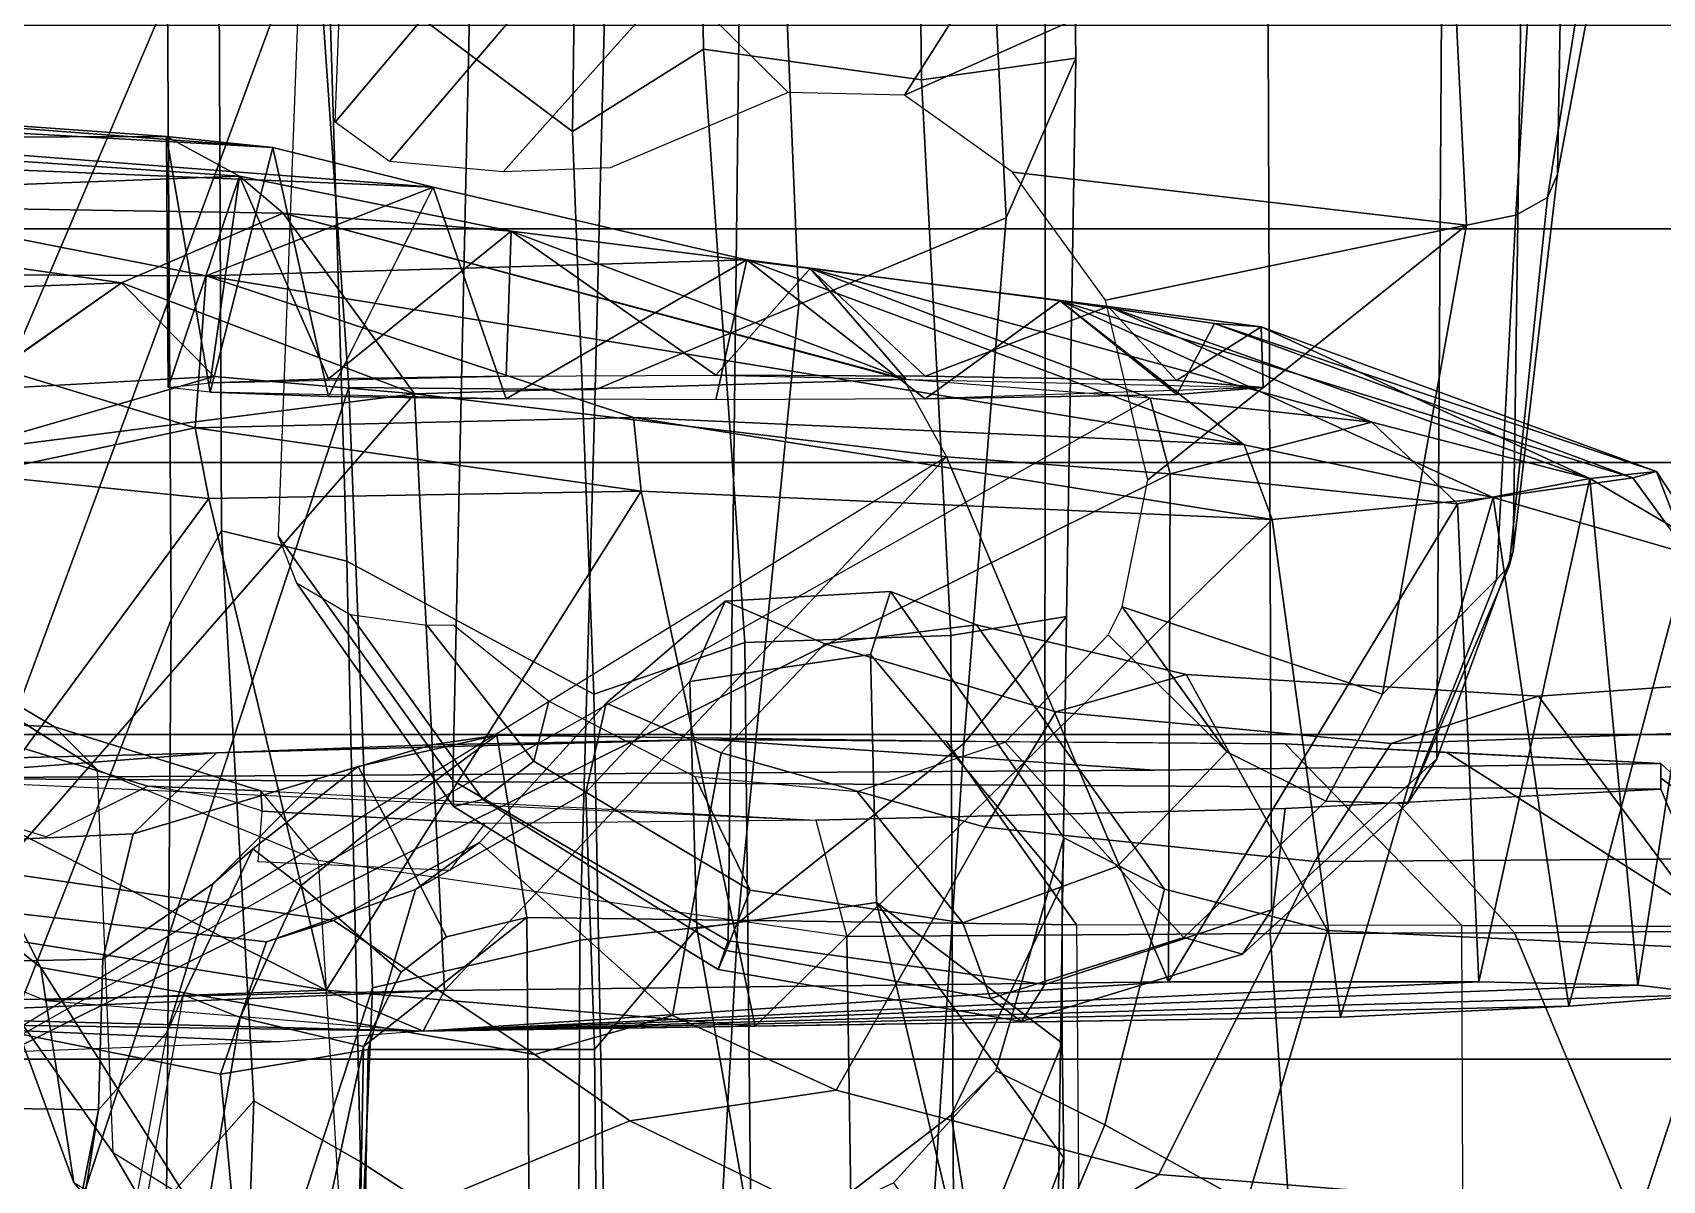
# Model space of a CAD drawing. Extents: x -14.5 to 14.5, y -12.2 to 16.5.
# Drawn here: x -6.568 to -5.482, y 8.688 to 9.453 of the extents above; entities that cross this region are included whole.
import ezdxf

# ---------------------------------------------------------------- set-up
doc = ezdxf.new("R2010")
doc.units = 0
doc.header["$MEASUREMENT"] = 0
for name, color, linetype in [('FABRICBACK', 82, 'Continuous'), ('SEAT-CHASSIS', 253, 'Continuous'), ('SEAT-FRAME', 253, 'Continuous')]:
    doc.layers.add(name, color=color, linetype=linetype)

msp = doc.modelspace()

# ---------------------------------------------------------------- linework, layer by layer
at = {"layer": 'FABRICBACK'}
for points in [[(-10.0969, 9.4573, 34.7136), (-9.9028, 9.322, 34.055), (9.9028, 9.322, 34.055), (10.0969, 9.4573, 34.7136)], [(-9.6908, 9.1664, 33.4116), (9.6908, 9.1664, 33.4116), (9.9028, 9.322, 34.055), (-9.9028, 9.322, 34.055)], [(-9.6908, 9.1664, 33.4116), (-9.4718, 8.9853, 32.7918), (9.4718, 8.9853, 32.7918), (9.6908, 9.1664, 33.4116)], [(-9.2434, 8.7689, 32.1697), (9.2434, 8.7689, 32.1697), (9.4718, 8.9853, 32.7918), (-9.4718, 8.9853, 32.7918)], [(-9.2434, 8.7689, 32.1697), (-8.7726, 8.2879, 30.9385), (8.7726, 8.2879, 30.9385), (9.2434, 8.7689, 32.1697)]]:
    msp.add_3dface(points, dxfattribs=at)
at = {"layer": 'SEAT-CHASSIS'}
for points in [[(-6.952, 9.4174, 16.0838), (-7.2697, 9.4247, 16.852), (-6.4075, 9.3762, 16.0272)], [(-6.8717, 9.3733, 16.7097), (-6.3008, 9.3496, 16.121), (-7.2697, 9.4247, 16.852)], [(-6.4075, 9.3762, 16.0272), (-7.2697, 9.4247, 16.852), (-6.3008, 9.3496, 16.121)], [(-6.952, 9.4174, 16.0838), (-6.4075, 9.3762, 16.0272), (-6.4783, 9.3834, 15.8485)], [(-6.952, 9.4174, 16.0838), (-6.4783, 9.3834, 15.8485), (-6.8033, 9.3823, 15.7494)], [(-6.8033, 9.3823, 15.7494), (-6.4298, 9.3571, 15.6187), (-6.8829, 9.34, 15.575)], [(-6.4298, 9.3571, 15.6187), (-6.8033, 9.3823, 15.7494), (-6.4783, 9.3834, 15.8485)], [(-6.4783, 9.3834, 15.8485), (-6.4494, 9.2131, 15.945), (-6.4772, 9.2163, 15.8055)], [(-6.4494, 9.2131, 15.945), (-6.4783, 9.3834, 15.8485), (-6.4075, 9.3762, 16.0272)], [(-6.4783, 9.3834, 15.8485), (-6.4772, 9.2163, 15.8055), (-6.4298, 9.3571, 15.6187)], [(-6.452, 9.2906, 16.5426), (-6.3008, 9.3496, 16.121), (-6.8717, 9.3733, 16.7097)], [(-6.8717, 9.3733, 16.7097), (-6.7994, 9.2923, 17.0522), (-6.452, 9.2906, 16.5426)], [(-6.4075, 9.3762, 16.0272), (-6.3704, 9.2104, 16.0632), (-6.4494, 9.2131, 15.945)], [(-6.3008, 9.3496, 16.121), (-6.3704, 9.2104, 16.0632), (-6.4075, 9.3762, 16.0272)], [(-6.4006, 9.3324, 15.4868), (-6.8829, 9.34, 15.575), (-6.4298, 9.3571, 15.6187)], [(-6.4772, 9.2163, 15.8055), (-6.4494, 9.2195, 15.666), (-6.4298, 9.3571, 15.6187)], [(-6.4298, 9.3571, 15.6187), (-6.4494, 9.2195, 15.666), (-6.3704, 9.2221, 15.5477)], [(-6.3704, 9.2221, 15.5477), (-6.2489, 9.3203, 15.4651), (-6.4298, 9.3571, 15.6187)], [(-6.2489, 9.3203, 15.4651), (-6.4006, 9.3324, 15.4868), (-6.4298, 9.3571, 15.6187)], [(-6.0919, 9.3013, 16.1781), (-6.3008, 9.3496, 16.121), (-6.452, 9.2906, 16.5426)], [(-6.2521, 9.2087, 16.1422), (-6.3704, 9.2104, 16.0632), (-6.3008, 9.3496, 16.121)], [(-6.3008, 9.3496, 16.121), (-6.0919, 9.3013, 16.1781), (-6.2521, 9.2087, 16.1422)], [(-6.5083, 9.286, 15.3088), (-7.0527, 9.2654, 15.4122), (-6.8829, 9.34, 15.575)], [(-6.8829, 9.34, 15.575), (-6.4006, 9.3324, 15.4868), (-6.5083, 9.286, 15.3088)], [(-6.4006, 9.3324, 15.4868), (-6.3132, 9.212, 15.1094), (-6.5083, 9.286, 15.3088)], [(-6.3132, 9.212, 15.1094), (-6.4006, 9.3324, 15.4868), (-5.9873, 9.2216, 15.1894)], [(-6.4006, 9.3324, 15.4868), (-6.2489, 9.3203, 15.4651), (-5.9858, 9.2216, 15.1897)], [(-6.2489, 9.3203, 15.4651), (-6.3704, 9.2221, 15.5477), (-6.2521, 9.2239, 15.4687)], [(-6.1126, 9.2246, 15.4409), (-6.2489, 9.3203, 15.4651), (-6.2521, 9.2239, 15.4687)], [(-6.0496, 9.2955, 15.4455), (-6.2489, 9.3203, 15.4651), (-6.1126, 9.2246, 15.4409)], [(-6.2489, 9.3203, 15.4651), (-6.0496, 9.2955, 15.4455), (-5.9858, 9.2216, 15.1897)], [(-6.7994, 9.2923, 17.0522), (-6.6062, 9.1584, 17.1907), (-6.4593, 9.1894, 16.8687)], [(-6.452, 9.2906, 16.5426), (-6.7994, 9.2923, 17.0522), (-6.4593, 9.1894, 16.8687)], [(-5.7606, 9.1781, 16.3285), (-6.0919, 9.3013, 16.1781), (-6.452, 9.2906, 16.5426)], [(-6.2521, 9.2087, 16.1422), (-6.0919, 9.3013, 16.1781), (-6.1126, 9.208, 16.17)], [(-6.1126, 9.208, 16.17), (-6.0919, 9.3013, 16.1781), (-5.973, 9.2087, 16.1422)], [(-6.0496, 9.2955, 15.4455), (-6.1126, 9.2246, 15.4409), (-5.973, 9.2239, 15.4687)], [(-5.8833, 9.2741, 16.0916), (-6.0919, 9.3013, 16.1781), (-5.7606, 9.1781, 16.3285)], [(-6.0919, 9.3013, 16.1781), (-5.8833, 9.2741, 16.0916), (-5.973, 9.2087, 16.1422)], [(-6.0496, 9.2955, 15.4455), (-5.8513, 9.2703, 15.5447), (-5.6757, 9.1931, 15.3545)], [(-5.8233, 9.2093, 15.2491), (-6.0496, 9.2955, 15.4455), (-5.6757, 9.1931, 15.3545)], [(-5.8513, 9.2703, 15.5447), (-6.0496, 9.2955, 15.4455), (-5.973, 9.2239, 15.4687)], [(-5.8233, 9.2093, 15.2491), (-5.9858, 9.2216, 15.1897), (-6.0496, 9.2955, 15.4455)], [(-7.0527, 9.2654, 15.4122), (-6.5083, 9.286, 15.3088), (-6.6104, 9.2146, 15.1354)], [(-6.5083, 9.286, 15.3088), (-6.4467, 9.2237, 15.1301), (-6.6099, 9.2146, 15.1354)], [(-6.5083, 9.286, 15.3088), (-6.3132, 9.212, 15.1094), (-6.4467, 9.2237, 15.1301)], [(-6.452, 9.2906, 16.5426), (-6.4593, 9.1894, 16.8687), (-6.1674, 9.1963, 16.5636)], [(-5.7606, 9.1781, 16.3285), (-6.452, 9.2906, 16.5426), (-6.1674, 9.1963, 16.5636)], [(-5.8833, 9.2741, 16.0916), (-5.8056, 9.2116, 16.0127), (-5.973, 9.2087, 16.1422)], [(-5.973, 9.2239, 15.4687), (-5.8058, 9.221, 15.598), (-5.8513, 9.2703, 15.5447)], [(-5.5017, 9.1561, 15.9785), (-5.8833, 9.2741, 16.0916), (-5.5948, 9.143, 16.2036)], [(-5.5948, 9.143, 16.2036), (-5.8833, 9.2741, 16.0916), (-5.7606, 9.1781, 16.3285)], [(-5.8833, 9.2741, 16.0916), (-5.7804, 9.2589, 15.9685), (-5.8056, 9.2116, 16.0127)], [(-5.8833, 9.2741, 16.0916), (-5.5017, 9.1561, 15.9785), (-5.7804, 9.2589, 15.9685)], [(-5.5304, 9.1556, 15.5072), (-5.8513, 9.2703, 15.5447), (-5.7493, 9.2567, 15.7506)], [(-5.8513, 9.2703, 15.5447), (-5.5304, 9.1556, 15.5072), (-5.6757, 9.1931, 15.3545)], [(-5.8058, 9.221, 15.598), (-5.7493, 9.2567, 15.7506), (-5.8513, 9.2703, 15.5447)], [(-5.7493, 9.2567, 15.7506), (-5.8058, 9.221, 15.598), (-5.7479, 9.2163, 15.8055)], [(-5.7804, 9.2589, 15.9685), (-5.5017, 9.1561, 15.9785), (-5.4861, 9.1603, 15.7348)], [(-5.7493, 9.2567, 15.7506), (-5.7804, 9.2589, 15.9685), (-5.4861, 9.1603, 15.7348)], [(-5.5304, 9.1556, 15.5072), (-5.7493, 9.2567, 15.7506), (-5.4861, 9.1603, 15.7348)], [(-6.3132, 9.212, 15.1094), (-6.6229, 9.1725, 15.1041), (-6.4467, 9.2237, 15.1301)], [(-6.6229, 9.1725, 15.1041), (-6.6104, 9.2146, 15.1354), (-6.4467, 9.2237, 15.1301)], [(-6.2521, 9.2239, 15.4687), (-6.3704, 9.2221, 15.5477), (-6.4494, 9.2195, 15.666)], [(-5.9589, 9.1702, 15.1581), (-6.3132, 9.212, 15.1094), (-5.9873, 9.2216, 15.1894)], [(-5.7479, 9.2163, 15.8055), (-5.973, 9.2087, 16.1422), (-5.8056, 9.2116, 16.0127)], [(-5.8233, 9.2093, 15.2491), (-5.81, 9.1589, 15.2136), (-6.68, 8.7262, 15.4341)], [(-6.6672, 8.8068, 15.0481), (-6.3132, 9.212, 15.1094), (-6.2932, 8.8148, 15.0784)], [(-6.3132, 9.212, 15.1094), (-6.6672, 8.8068, 15.0481), (-6.6229, 9.1725, 15.1041)], [(-6.4494, 9.2131, 15.945), (-6.3704, 9.2104, 16.0632), (-6.2521, 9.2087, 16.1422)], [(-5.9589, 9.1702, 15.1581), (-6.2932, 8.8148, 15.0784), (-6.3132, 9.212, 15.1094)], [(-5.81, 9.1589, 15.2136), (-5.8233, 9.2093, 15.2491), (-5.6757, 9.1931, 15.3545)], [(-6.1623, 9.1472, 16.5962), (-6.1674, 9.1963, 16.5636), (-6.4593, 9.1894, 16.8687)], [(-5.742, 9.1283, 16.3533), (-5.7606, 9.1781, 16.3285), (-6.1674, 9.1963, 16.5636)], [(-6.1623, 9.1472, 16.5962), (-5.742, 9.1283, 16.3533), (-6.1674, 9.1963, 16.5636)], [(-6.4501, 9.1423, 16.9008), (-6.4593, 9.1894, 16.8687), (-6.6062, 9.1584, 17.1907)], [(-6.4501, 9.1423, 16.9008), (-6.1623, 9.1472, 16.5962), (-6.4593, 9.1894, 16.8687)], [(-5.6185, 9.1388, 15.3557), (-5.81, 9.1589, 15.2136), (-5.6757, 9.1931, 15.3545)], [(-5.5304, 9.1556, 15.5072), (-5.6185, 9.1388, 15.3557), (-5.6757, 9.1931, 15.3545)], [(-5.742, 9.1283, 16.3533), (-5.5948, 9.143, 16.2036), (-5.7606, 9.1781, 16.3285)], [(-5.81, 9.1589, 15.2136), (-5.9589, 9.1702, 15.1581), (-6.68, 8.7262, 15.4341)], [(-5.8111, 8.8206, 15.2004), (-6.2932, 8.8148, 15.0784), (-5.9589, 9.1702, 15.1581)], [(-5.9589, 9.1702, 15.1581), (-5.81, 9.1589, 15.2136), (-5.8111, 8.8206, 15.2004)], [(-6.604, 8.9334, 17.1917), (-6.4501, 9.1423, 16.9008), (-6.6062, 9.1584, 17.1907)], [(-5.81, 9.1589, 15.2136), (-5.6185, 9.1388, 15.3557), (-5.8111, 8.8206, 15.2004)], [(-5.6043, 8.8204, 15.3699), (-5.6185, 9.1388, 15.3557), (-5.5304, 9.1556, 15.5072)], [(-5.5304, 9.1556, 15.5072), (-5.4984, 8.8183, 15.5455), (-5.6043, 8.8204, 15.3699)], [(-5.5948, 9.143, 16.2036), (-5.465, 9.1055, 15.9696), (-5.5017, 9.1561, 15.9785)], [(-5.4532, 9.1105, 15.7292), (-5.5304, 9.1556, 15.5072), (-5.4861, 9.1603, 15.7348)], [(-5.4984, 8.8183, 15.5455), (-5.5304, 9.1556, 15.5072), (-5.4532, 9.1105, 15.7292)], [(-5.5017, 9.1561, 15.9785), (-5.465, 9.1055, 15.9696), (-5.4861, 9.1603, 15.7348)], [(-5.465, 9.1055, 15.9696), (-5.4532, 9.1105, 15.7292), (-5.4861, 9.1603, 15.7348)], [(-6.372, 8.8149, 16.7898), (-6.4501, 9.1423, 16.9008), (-6.604, 8.9334, 17.1917)], [(-6.1623, 9.1472, 16.5962), (-6.4501, 9.1423, 16.9008), (-6.372, 8.8149, 16.7898)], [(-6.372, 8.8149, 16.7898), (-6.0864, 8.791, 16.5358), (-6.1623, 9.1472, 16.5962)], [(-6.1623, 9.1472, 16.5962), (-6.0864, 8.791, 16.5358), (-5.742, 9.1283, 16.3533)], [(-5.6964, 8.7969, 16.3157), (-5.5948, 9.143, 16.2036), (-5.742, 9.1283, 16.3533)], [(-5.5948, 9.143, 16.2036), (-5.6964, 8.7969, 16.3157), (-5.5445, 8.8043, 16.139)], [(-5.5948, 9.143, 16.2036), (-5.5445, 8.8043, 16.139), (-5.465, 9.1055, 15.9696)], [(-5.6185, 9.1388, 15.3557), (-5.6043, 8.8204, 15.3699), (-5.8111, 8.8206, 15.2004)], [(-5.742, 9.1283, 16.3533), (-6.0864, 8.791, 16.5358), (-5.6964, 8.7969, 16.3157)], [(-5.4532, 9.1105, 15.7292), (-5.4463, 8.8121, 15.8615), (-5.4984, 8.8183, 15.5455)], [(-5.465, 9.1055, 15.9696), (-5.5445, 8.8043, 16.139), (-5.4463, 8.8121, 15.8615)], [(-6.7036, 8.8678, 16.9958), (-6.372, 8.8149, 16.7898), (-6.604, 8.9334, 17.1917)], [(-6.5589, 8.8081, 16.7507), (-6.372, 8.8149, 16.7898), (-6.7036, 8.8678, 16.9958)], [(-6.6672, 8.8068, 15.0481), (-6.2932, 8.8148, 15.0784), (-6.5825, 8.8028, 15.1947)], [(-6.5589, 8.8081, 16.7507), (-6.3074, 8.7876, 16.493), (-6.372, 8.8149, 16.7898)], [(-6.372, 8.8149, 16.7898), (-6.3074, 8.7876, 16.493), (-6.0864, 8.791, 16.5358)], [(-5.8111, 8.8206, 15.2004), (-5.6043, 8.8204, 15.3699), (-6.3074, 8.7876, 16.493)], [(-6.2932, 8.8148, 15.0784), (-5.8111, 8.8206, 15.2004), (-6.3074, 8.7876, 16.493)], [(-5.6043, 8.8204, 15.3699), (-5.4984, 8.8183, 15.5455), (-6.3074, 8.7876, 16.493)], [(-5.4984, 8.8183, 15.5455), (-5.4463, 8.8121, 15.8615), (-6.3074, 8.7876, 16.493)], [(-5.4463, 8.8121, 15.8615), (-5.5445, 8.8043, 16.139), (-6.3074, 8.7876, 16.493)], [(-5.5445, 8.8043, 16.139), (-5.6964, 8.7969, 16.3157), (-6.3074, 8.7876, 16.493)], [(-6.5843, 8.7947, 15.3598), (-6.3074, 8.7876, 16.493), (-6.6966, 8.7932, 15.5942)], [(-6.6434, 8.7715, 16.7533), (-6.6966, 8.7932, 15.5942), (-6.4033, 8.7806, 16.5295)], [(-6.3074, 8.7876, 16.493), (-6.4033, 8.7806, 16.5295), (-6.6966, 8.7932, 15.5942)], [(-6.3074, 8.7876, 16.493), (-5.6964, 8.7969, 16.3157), (-6.0864, 8.791, 16.5358)]]:
    msp.add_3dface(points, dxfattribs=at)
for points, invisible_edges in [([(-5.7804, 9.2589, 15.9685), (-5.7479, 9.2163, 15.8055), (-5.8056, 9.2116, 16.0127)], 1), ([(-5.7804, 9.2589, 15.9685), (-5.7493, 9.2567, 15.7506), (-5.7479, 9.2163, 15.8055)], 12), ([(-6.1126, 9.2246, 15.4409), (-5.7479, 9.2163, 15.8055), (-5.973, 9.2239, 15.4687)], 2), ([(-5.973, 9.2239, 15.4687), (-5.7479, 9.2163, 15.8055), (-5.8058, 9.221, 15.598)], 1), ([(-6.5843, 8.7947, 15.3598), (-6.2932, 8.8148, 15.0784), (-6.3074, 8.7876, 16.493)], 1), ([(-6.5825, 8.8028, 15.1947), (-6.2932, 8.8148, 15.0784), (-6.5843, 8.7947, 15.3598)], 2)]:
    msp.add_3dface(points, dxfattribs=dict(at, invisible_edges=invisible_edges))
at = {"layer": 'SEAT-FRAME'}
for points in [[(-6.3214, 10.5675, 29.983), (-6.1747, 10.7073, 29.8185), (-6.192, 9.5994, 28.2573), (-6.366, 9.393, 28.3418)], [(-5.5352, 10.3149, 29.5117), (-5.5519, 9.3583, 28.2412), (-5.5063, 9.6015, 28.1265), (-5.4761, 10.5491, 29.3722)], [(-6.3583, 10.3372, 30.105), (-6.4041, 9.1172, 28.4702), (-6.2877, 8.9546, 28.5452), (-6.2623, 10.1208, 30.1346)], [(-5.5679, 10.0654, 29.6343), (-5.5815, 9.1073, 28.3449), (-5.5519, 9.3583, 28.2412), (-5.5352, 10.3149, 29.5117)], [(-6.2623, 10.1208, 30.1346), (-6.2877, 8.9546, 28.5452), (-6.1042, 8.8477, 28.5785), (-6.0913, 9.9558, 30.074)], [(-6.6211, 10.1066, 29.7336), (-6.495, 10.0397, 29.3639), (-6.889, 9.2665, 29.5272), (-7.0375, 9.3309, 29.8971)], [(-5.6264, 9.9271, 29.7374), (-5.6323, 8.9689, 28.4263), (-5.5815, 9.1073, 28.3449), (-5.5679, 10.0654, 29.6343)], [(-6.6563, 10.042, 30.1562), (-7.1358, 9.0707, 30.3668), (-6.8935, 9.0055, 30.024), (-6.4501, 10.0417, 29.8626)], [(-6.8095, 8.9464, 29.8497), (-6.3764, 9.918, 29.647), (-6.4501, 10.0417, 29.8626), (-6.8935, 9.0055, 30.024)], [(-6.889, 9.2665, 29.5272), (-6.495, 10.0397, 29.3639), (-6.4771, 9.8368, 29.0373), (-6.8271, 9.0978, 29.1934)], [(-6.0913, 9.9558, 30.074), (-6.1042, 8.8477, 28.5785), (-5.8933, 8.8188, 28.5614), (-5.893, 9.8608, 29.9668)], [(-5.7462, 9.8585, 29.857), (-5.7425, 8.8684, 28.5046), (-5.6323, 8.9689, 28.4263), (-5.6264, 9.9271, 29.7374)], [(-6.8095, 8.9464, 29.8497), (-6.693, 8.6899, 29.3159), (-6.3794, 9.5391, 29.1126), (-6.3764, 9.918, 29.647)], [(-5.893, 9.8608, 29.9668), (-5.8933, 8.8188, 28.5614), (-5.7425, 8.8684, 28.5046), (-5.7462, 9.8585, 29.857)], [(-6.3631, 9.8471, 29.0351), (-6.2036, 9.7161, 29.0286), (-6.2079, 9.3867, 28.5183), (-6.3708, 9.509, 28.5509)], [(-6.8271, 9.0978, 29.1934), (-6.4771, 9.8368, 29.0373), (-6.4778, 9.4767, 28.5577), (-6.7604, 8.8139, 28.6975)], [(-5.9755, 9.4211, 28.4268), (-6.1207, 9.4417, 28.4588), (-6.1253, 9.7447, 28.9361), (-5.9798, 9.7868, 28.9939)], [(-5.9755, 9.4211, 28.4268), (-5.9798, 9.7868, 28.9939), (-5.8758, 9.67, 29.1198), (-5.8727, 9.4356, 28.7444)], [(-6.1207, 9.4417, 28.4588), (-6.2079, 9.3867, 28.5183), (-6.2036, 9.7161, 29.0286), (-6.1253, 9.7447, 28.9361)], [(-5.8727, 9.4356, 28.7444), (-5.8758, 9.67, 29.1198), (-5.9315, 9.5828, 29.2173), (-5.9192, 9.3292, 28.8186)], [(-5.8388, 9.6438, 28.074), (-5.9868, 9.4109, 28.189), (-6.0644, 9.4127, 28.202), (-6.14, 9.4878, 28.1956)], [(-5.8388, 9.6438, 28.074), (-5.8388, 9.6438, 28.074), (-5.6247, 9.5721, 28.0086), (-5.9868, 9.4109, 28.189)], [(-6.366, 9.393, 28.3418), (-6.192, 9.5994, 28.2573), (-6.1738, 9.5499, 28.2085), (-6.3299, 9.3669, 28.273)], [(-5.506, 9.6025, 28.126), (-5.5519, 9.3583, 28.2412), (-5.5587, 9.3428, 28.2027), (-5.5218, 9.5748, 28.0719)], [(-5.9315, 9.5828, 29.2173), (-6.0688, 9.5532, 29.2456), (-6.0572, 9.2715, 28.8315), (-5.9192, 9.3292, 28.8186)], [(-5.5218, 9.5748, 28.0719), (-5.5587, 9.3428, 28.2027), (-5.5798, 9.331, 28.1683), (-5.5657, 9.5636, 28.0284)], [(-5.9868, 9.4109, 28.189), (-5.6247, 9.5721, 28.0086), (-5.6125, 9.3244, 28.1425), (-5.915, 9.3596, 28.1895)], [(-5.5657, 9.5636, 28.0284), (-5.5798, 9.331, 28.1683), (-5.6125, 9.3244, 28.1425), (-5.6247, 9.5721, 28.0086)], [(-6.0572, 9.2715, 28.8315), (-6.0688, 9.5532, 29.2456), (-6.1846, 9.5443, 29.1272), (-6.1928, 9.2148, 28.6161)], [(-6.3794, 9.5391, 29.1126), (-6.3569, 9.2164, 28.5901), (-6.1928, 9.2148, 28.6161), (-6.1846, 9.5443, 29.1272)], [(-6.3299, 9.3669, 28.273), (-6.1738, 9.5499, 28.2085), (-6.14, 9.4878, 28.1956), (-6.2541, 9.36, 28.2404)], [(-6.3569, 9.2164, 28.5901), (-6.3794, 9.5391, 29.1126), (-6.693, 8.6899, 29.3159), (-6.6004, 8.4759, 28.782)], [(-6.4418, 9.1209, 27.8755), (-6.4752, 9.0619, 27.8879), (-6.4778, 9.4767, 28.5577), (-6.4436, 9.5314, 28.5461)], [(-6.3708, 9.509, 28.5509), (-6.3583, 9.1006, 27.8797), (-6.4418, 9.1209, 27.8755), (-6.4436, 9.5314, 28.5461)], [(-6.3583, 9.1006, 27.8797), (-6.3708, 9.509, 28.5509), (-6.2079, 9.3867, 28.5183), (-6.1937, 9.012, 27.8795)], [(-6.14, 9.4878, 28.1956), (-6.0644, 9.4127, 28.202), (-6.183, 9.3626, 28.2309), (-6.2541, 9.36, 28.2404)], [(-6.7056, 8.4753, 28.0117), (-6.7604, 8.8139, 28.6975), (-6.4778, 9.4767, 28.5577), (-6.4752, 9.0619, 27.8879)], [(-6.1207, 9.4417, 28.4588), (-6.0933, 9.0465, 27.7986), (-6.1937, 9.012, 27.8795), (-6.2079, 9.3867, 28.5183)], [(-5.9755, 9.4211, 28.4268), (-5.9561, 9.0511, 27.8457), (-6.0933, 9.0465, 27.7986), (-6.1207, 9.4417, 28.4588)], [(-5.9755, 9.4211, 28.4268), (-5.8727, 9.4356, 28.7444), (-5.879, 9.0637, 28.1873), (-5.9561, 9.0511, 27.8457)], [(-5.8727, 9.4356, 28.7444), (-5.9192, 9.3292, 28.8186), (-5.9474, 8.9792, 28.2639), (-5.879, 9.0637, 28.1873)], [(-5.915, 9.3596, 28.1895), (-5.915, 9.3596, 28.1895), (-5.6125, 9.3244, 28.1425), (-5.8531, 9.2744, 28.2032)], [(-5.5519, 9.3583, 28.2412), (-5.5815, 9.1073, 28.3449), (-5.5841, 9.0973, 28.3205), (-5.5587, 9.3428, 28.2027)], [(-5.5587, 9.3428, 28.2027), (-5.5841, 9.0973, 28.3205), (-5.5925, 9.0884, 28.2971), (-5.5798, 9.331, 28.1683)], [(-5.9474, 8.9792, 28.2639), (-5.9192, 9.3292, 28.8186), (-6.0572, 9.2715, 28.8315), (-6.0979, 8.8596, 28.1051)], [(-5.8531, 9.2744, 28.2032), (-5.8531, 9.2744, 28.2032), (-5.6125, 9.3244, 28.1425), (-5.8249, 9.1547, 28.2387)], [(-5.842, 9.0703, 28.2754), (-5.8249, 9.1547, 28.2387), (-5.6125, 9.3244, 28.1425), (-5.6685, 9.0121, 28.2673)], [(-5.5798, 9.331, 28.1683), (-5.5925, 9.0884, 28.2971), (-5.6685, 9.0121, 28.2673), (-5.6125, 9.3244, 28.1425)], [(-6.0572, 9.2715, 28.8315), (-6.1928, 9.2148, 28.6161), (-6.2032, 8.8482, 27.9051), (-6.0979, 8.8596, 28.1051)], [(-6.3569, 9.2164, 28.5901), (-6.6004, 8.4759, 28.782), (-6.5459, 8.191, 28.0726), (-6.3411, 8.8166, 27.8731)], [(-6.3411, 8.8166, 27.8731), (-6.2032, 8.8482, 27.9051), (-6.1928, 9.2148, 28.6161), (-6.3569, 9.2164, 28.5901)], [(-6.4418, 9.1209, 27.8755), (-6.4202, 8.7413, 27.1779), (-6.4783, 8.6754, 27.1919), (-6.4752, 9.0619, 27.8879)], [(-6.3491, 8.7006, 27.1865), (-6.4202, 8.7413, 27.1779), (-6.4418, 9.1209, 27.8755), (-6.3583, 9.1006, 27.8797)], [(-6.2877, 8.9546, 28.5452), (-6.4041, 9.1172, 28.4702), (-6.3919, 9.0863, 28.4247), (-6.2873, 8.9372, 28.4901)], [(-5.5815, 9.1073, 28.3449), (-5.6323, 8.9689, 28.4263), (-5.6519, 8.9392, 28.3596), (-5.5841, 9.0973, 28.3205)], [(-6.3583, 9.1006, 27.8797), (-6.1937, 9.012, 27.8795), (-6.1858, 8.5945, 27.1273), (-6.3491, 8.7006, 27.1865)], [(-5.5925, 9.0884, 28.2971), (-5.5925, 9.0884, 28.2971), (-5.5841, 9.0973, 28.3205), (-5.6519, 8.9392, 28.3596)], [(-6.2873, 8.9372, 28.4901), (-6.3919, 9.0863, 28.4247), (-6.3561, 9.0652, 28.3867), (-6.2678, 8.942, 28.436)], [(-5.5925, 9.0884, 28.2971), (-5.6519, 8.9392, 28.3596), (-5.7062, 8.9409, 28.3071), (-5.6685, 9.0121, 28.2673)], [(-5.9963, 9.0805, 19.6268), (-6.1062, 9.074, 19.6401), (-6.1298, 9.0206, 20.6511), (-6.0096, 9.0384, 20.6374)], [(-5.9963, 9.0805, 19.6268), (-5.939, 9.0582, 18.9907), (-6.0399, 9.0455, 18.9624), (-6.1062, 9.074, 19.6401)], [(-5.8818, 8.8854, 20.4092), (-5.8807, 8.9163, 19.5303), (-5.9963, 9.0805, 19.6268), (-6.0096, 9.0384, 20.6374)], [(-5.8136, 8.8823, 18.9241), (-5.939, 9.0582, 18.9907), (-5.9963, 9.0805, 19.6268), (-5.8807, 8.9163, 19.5303)], [(-6.2678, 8.942, 28.436), (-6.3561, 9.0652, 28.3867), (-6.305, 9.0581, 28.364), (-6.2338, 8.9675, 28.3967)], [(-6.1062, 9.074, 19.6401), (-6.1855, 9.006, 19.6514), (-6.1992, 8.9465, 20.6699), (-6.1298, 9.0206, 20.6511)], [(-6.1062, 9.074, 19.6401), (-6.0399, 9.0455, 18.9624), (-6.109, 8.973, 18.9471), (-6.1855, 9.006, 19.6514)], [(-5.8512, 9.0515, 28.2853), (-5.842, 9.0703, 28.2754), (-5.842, 9.0703, 28.2754), (-5.7722, 8.9737, 28.2903)], [(-5.7722, 8.9737, 28.2903), (-5.842, 9.0703, 28.2754), (-5.6685, 9.0121, 28.2673), (-5.7062, 8.9409, 28.3071)], [(-6.7056, 8.4753, 28.0117), (-6.4752, 9.0619, 27.8879), (-6.4783, 8.6754, 27.1919), (-6.6718, 8.196, 27.2931)], [(-6.305, 9.0581, 28.364), (-6.2873, 9.0583, 28.3598), (-6.2237, 9.0073, 28.3728), (-6.2338, 8.9675, 28.3967)], [(-5.7993, 9.0252, 18.5288), (-5.886, 9.0002, 18.4683), (-6.0399, 9.0455, 18.9624), (-5.939, 9.0582, 18.9907)], [(-5.8868, 8.5046, 27.2659), (-5.879, 9.0637, 28.1873), (-5.9474, 8.9792, 28.2639), (-5.9823, 8.4441, 27.3584)], [(-5.9539, 8.5693, 26.98), (-5.9561, 9.0511, 27.8457), (-5.879, 9.0637, 28.1873), (-5.8868, 8.5046, 27.2659)], [(-5.8136, 8.8823, 18.9241), (-5.7052, 8.8546, 18.5846), (-5.7993, 9.0252, 18.5288), (-5.939, 9.0582, 18.9907)], [(-6.0888, 8.6173, 27.0308), (-6.1858, 8.5945, 27.1273), (-6.1937, 9.012, 27.8795), (-6.0933, 9.0465, 27.7986)], [(-5.886, 9.0002, 18.4683), (-5.9331, 8.9234, 18.4304), (-6.109, 8.973, 18.9471), (-6.0399, 9.0455, 18.9624)], [(-5.9539, 8.5693, 26.98), (-6.0888, 8.6173, 27.0308), (-6.0933, 9.0465, 27.7986), (-5.9561, 9.0511, 27.8457)], [(-5.8453, 8.8972, 28.3474), (-5.9199, 8.9801, 28.3318), (-5.8512, 9.0515, 28.2853), (-5.7722, 8.9737, 28.2903)], [(-6.0055, 8.8733, 21.7092), (-6.0096, 9.0384, 20.6374), (-6.1298, 9.0206, 20.6511), (-6.1252, 8.8561, 21.7128)], [(-5.8818, 8.8854, 20.4092), (-6.0096, 9.0384, 20.6374), (-6.0055, 8.8733, 21.7092), (-5.8819, 8.7796, 21.2977)], [(-5.2707, 9.0316, 17.8232), (-5.366, 8.9897, 17.7704), (-5.6628, 8.9792, 18.089), (-5.5646, 9.0108, 18.1196)], [(-5.4393, 8.8423, 18.1446), (-5.1754, 8.8692, 17.8956), (-5.2707, 9.0316, 17.8232), (-5.5646, 9.0108, 18.1196)], [(-6.6956, 9.0286, 17.6573), (-6.6086, 9.0229, 17.5861), (-6.553, 8.9903, 17.2492), (-6.6336, 8.9941, 17.284)], [(-6.5864, 9.0013, 17.5767), (-6.5243, 8.9616, 17.2708), (-6.553, 8.9903, 17.2492), (-6.6086, 9.0229, 17.5861)], [(-6.1252, 8.8561, 21.7128), (-6.1298, 9.0206, 20.6511), (-6.1992, 8.9465, 20.6699), (-6.1933, 8.7754, 21.7298)], [(-5.7993, 9.0252, 18.5288), (-5.5646, 9.0108, 18.1196), (-5.6628, 8.9792, 18.089), (-5.886, 9.0002, 18.4683)], [(-5.4393, 8.8423, 18.1446), (-5.5646, 9.0108, 18.1196), (-5.7993, 9.0252, 18.5288), (-5.7052, 8.8546, 18.5846)], [(-6.5138, 8.7066, 17.3094), (-6.5243, 8.9616, 17.2708), (-6.5864, 9.0013, 17.5767), (-6.5836, 8.8053, 17.6276)], [(-6.3125, 8.8821, 20.7192), (-6.1992, 8.9465, 20.6699), (-6.1855, 9.006, 19.6514), (-6.2699, 8.9134, 19.6822)], [(-6.1414, 8.7981, 18.556), (-6.2699, 8.9134, 19.6822), (-6.1855, 9.006, 19.6514), (-6.109, 8.973, 18.9471)], [(-6.1265, 8.9572, 28.381), (-6.0896, 8.8815, 28.4144), (-6.2338, 8.9675, 28.3967), (-6.2237, 9.0073, 28.3728)], [(-5.886, 9.0002, 18.4683), (-5.6628, 8.9792, 18.089), (-5.7136, 8.9006, 18.063), (-5.9331, 8.9234, 18.4304)], [(-6.4908, 8.9508, 16.932), (-6.5585, 8.9171, 16.976), (-6.6739, 8.9521, 17.2758), (-6.6336, 8.9941, 17.284)], [(-6.4908, 8.9508, 16.932), (-6.6336, 8.9941, 17.284), (-6.553, 8.9903, 17.2492), (-6.4155, 8.9478, 16.9104)], [(-6.3773, 8.9013, 16.9668), (-6.4155, 8.9478, 16.9104), (-6.553, 8.9903, 17.2492), (-6.5243, 8.9616, 17.2708)], [(-5.366, 8.9897, 17.7704), (-5.4197, 8.9026, 17.7449), (-5.7136, 8.9006, 18.063), (-5.6628, 8.9792, 18.089)], [(-6.1166, 8.9819, 15.2649), (-6.4451, 8.9729, 15.4693), (-6.6665, 8.9562, 15.8525), (-5.8205, 8.9614, 15.7343)], [(-6.3778, 8.9556, 15.2732), (-6.5006, 8.9191, 15.3299), (-6.4451, 8.9729, 15.4693), (-6.3017, 8.9783, 15.347)], [(-6.3017, 8.9783, 15.347), (-6.4451, 8.9729, 15.4693), (-6.1166, 8.9819, 15.2649)], [(-6.3778, 8.9556, 15.2732), (-6.3017, 8.9783, 15.347), (-6.2584, 8.9847, 15.2011), (-6.3508, 8.9638, 15.19)], [(-6.3325, 8.9298, 15.1069), (-6.3508, 8.9638, 15.19), (-6.2584, 8.9847, 15.2011)], [(-6.3325, 8.9298, 15.1069), (-6.2584, 8.9847, 15.2011), (-6.2383, 8.8633, 15.0948), (-6.2918, 8.8505, 15.0863)], [(-5.9592, 8.9807, 15.2926), (-6.2584, 8.9847, 15.2011), (-6.3017, 8.9783, 15.347), (-6.1166, 8.9819, 15.2649)], [(-5.8724, 8.8584, 15.1673), (-6.2383, 8.8633, 15.0948), (-6.2584, 8.9847, 15.2011), (-5.9592, 8.9807, 15.2926)], [(-5.9474, 8.9792, 28.2639), (-6.0979, 8.8596, 28.1051), (-6.1201, 8.4607, 27.3787), (-5.9823, 8.4441, 27.3584)], [(-5.4831, 8.9659, 15.6303), (-5.7333, 8.9789, 15.3324), (-6.1166, 8.9819, 15.2649), (-5.8205, 8.9614, 15.7343)], [(-5.9199, 8.9801, 28.3318), (-5.8453, 8.8972, 28.3474), (-5.948, 8.8599, 28.3931), (-6.0183, 8.9472, 28.3668)], [(-5.8724, 8.8584, 15.1673), (-5.9592, 8.9807, 15.2926), (-5.7333, 8.9789, 15.3324), (-5.6157, 8.858, 15.2797)], [(-5.443, 8.8574, 15.4668), (-5.6157, 8.858, 15.2797), (-5.7333, 8.9789, 15.3324), (-5.6256, 8.9733, 15.4606)], [(-6.5006, 8.9191, 15.3299), (-6.8891, 8.9011, 15.5378), (-6.7956, 8.9643, 15.6665), (-6.4451, 8.9729, 15.4693)], [(-6.7843, 8.9593, 15.7821), (-6.6665, 8.9562, 15.8525), (-6.4451, 8.9729, 15.4693), (-6.7956, 8.9643, 15.6665)], [(-6.1057, 8.8413, 28.459), (-6.2678, 8.942, 28.436), (-6.2338, 8.9675, 28.3967), (-6.0896, 8.8815, 28.4144)], [(-6.1414, 8.7981, 18.556), (-6.109, 8.973, 18.9471), (-5.9331, 8.9234, 18.4304), (-6.0324, 8.7484, 18.2709)], [(-5.7062, 8.9409, 28.3071), (-5.8009, 8.85, 28.3805), (-5.8453, 8.8972, 28.3474), (-5.7722, 8.9737, 28.2903)], [(-5.6323, 8.9689, 28.4263), (-5.7425, 8.8684, 28.5046), (-5.7617, 8.8389, 28.4408), (-5.6519, 8.9392, 28.3596)], [(-5.443, 8.8574, 15.4668), (-5.6256, 8.9733, 15.4606), (-5.4831, 8.9659, 15.6303), (-5.3648, 8.8567, 15.65)], [(-5.4831, 8.9489, 16.0192), (-5.4831, 8.9659, 15.6303), (-5.8205, 8.9614, 15.7343), (-6.6665, 8.9562, 15.8525)], [(-5.7333, 8.9359, 16.3171), (-5.4831, 8.9489, 16.0192), (-6.6665, 8.9562, 15.8525), (-6.046, 8.9281, 16.4974)], [(-6.3773, 8.9013, 16.9668), (-6.3597, 8.6108, 17.0144), (-6.5138, 8.7066, 17.3094), (-6.5243, 8.9616, 17.2708)], [(-6.3778, 8.9556, 15.2732), (-6.4476, 8.8858, 15.2379), (-6.5207, 8.8356, 15.2763), (-6.5006, 8.9191, 15.3299)], [(-6.3778, 8.9556, 15.2732), (-6.3508, 8.9638, 15.19), (-6.4208, 8.9091, 15.1831), (-6.4476, 8.8858, 15.2379)], [(-6.3325, 8.9298, 15.1069), (-6.389, 8.8845, 15.1023), (-6.4208, 8.9091, 15.1831), (-6.3508, 8.9638, 15.19)], [(-6.0896, 8.8815, 28.4144), (-6.1265, 8.9572, 28.381), (-6.0183, 8.9472, 28.3668), (-5.948, 8.8599, 28.3931)], [(-5.3448, 8.8558, 15.8749), (-5.3648, 8.8567, 15.65), (-5.4831, 8.9659, 15.6303), (-5.4831, 8.9561, 15.8549)], [(-5.4831, 8.9561, 15.8549), (-5.4831, 8.9489, 16.0192), (-5.443, 8.8543, 16.1744), (-5.3448, 8.8558, 15.8749)], [(-6.6748, 8.9464, 19.4216), (-6.6534, 8.9027, 19.423), (-6.562, 8.83, 18.3241), (-6.6211, 8.9461, 18.3131)], [(-6.562, 8.83, 18.3241), (-6.5401, 8.6866, 17.6742), (-6.5836, 8.8053, 17.6276), (-6.6211, 8.9461, 18.3131)], [(-6.4908, 8.9508, 16.932), (-6.4155, 8.9478, 16.9104), (-6.4146, 8.9342, 16.7896), (-6.4418, 8.943, 16.8744)], [(-6.3773, 8.9013, 16.9668), (-6.4155, 8.9478, 16.9104), (-6.046, 8.9281, 16.4974), (-6.0253, 8.8506, 16.5963)], [(-6.046, 8.9281, 16.4974), (-6.2663, 8.9259, 16.6033), (-6.4146, 8.9342, 16.7896), (-6.4155, 8.9478, 16.9104)], [(-6.3125, 8.8821, 20.7192), (-6.344, 8.7754, 21.7298), (-6.1933, 8.7754, 21.7298), (-6.1992, 8.9465, 20.6699)], [(-6.1042, 8.8477, 28.5785), (-6.2877, 8.9546, 28.5452), (-6.2873, 8.9372, 28.4901), (-6.111, 8.8288, 28.5197)], [(-5.6585, 8.9398, 16.2281), (-5.5806, 8.8532, 16.3329), (-5.443, 8.8543, 16.1744), (-5.4831, 8.9489, 16.0192)], [(-6.2898, 8.8947, 16.582), (-6.4173, 8.9004, 16.7403), (-6.4146, 8.9342, 16.7896), (-6.2663, 8.9259, 16.6033)], [(-6.111, 8.8288, 28.5197), (-6.2873, 8.9372, 28.4901), (-6.2678, 8.942, 28.436), (-6.1057, 8.8413, 28.459)], [(-5.7433, 8.8526, 16.4331), (-5.7333, 8.9359, 16.3171), (-6.046, 8.9281, 16.4974), (-6.0253, 8.8506, 16.5963)], [(-5.6519, 8.9392, 28.3596), (-5.7617, 8.8389, 28.4408), (-5.8009, 8.85, 28.3805), (-5.7062, 8.9409, 28.3071)], [(-5.6585, 8.9398, 16.2281), (-5.7333, 8.9359, 16.3171), (-5.7433, 8.8526, 16.4331), (-5.5806, 8.8532, 16.3329)], [(-6.3325, 8.9298, 15.1069), (-6.2918, 8.8505, 15.0863), (-6.3221, 8.8269, 15.0841), (-6.389, 8.8845, 15.1023)], [(-5.8174, 8.6922, 17.9047), (-6.0324, 8.7484, 18.2709), (-5.9331, 8.9234, 18.4304), (-5.7136, 8.9006, 18.063)], [(-6.5006, 8.9191, 15.3299), (-6.5207, 8.8356, 15.2763), (-6.9156, 8.8276, 15.4989), (-6.8891, 8.9011, 15.5378)], [(-6.2699, 8.9134, 19.6822), (-6.3672, 8.8614, 19.6892), (-6.4118, 8.8472, 20.7039), (-6.3125, 8.8821, 20.7192)], [(-6.2699, 8.9134, 19.6822), (-6.1414, 8.7981, 18.556), (-6.2331, 8.772, 18.5177), (-6.3672, 8.8614, 19.6892)], [(-5.8807, 8.9163, 19.5303), (-5.8818, 8.8854, 20.4092), (-5.9558, 8.7318, 20.4417), (-5.9261, 8.7612, 19.5632)], [(-5.8807, 8.9163, 19.5303), (-5.9261, 8.7612, 19.5632), (-5.8535, 8.7253, 19.0081), (-5.8136, 8.8823, 18.9241)], [(-5.3245, 8.669, 17.4852), (-5.4971, 8.6664, 17.5931), (-5.4197, 8.9026, 17.7449), (-5.2107, 8.9118, 17.5816)], [(-6.6534, 8.9027, 19.423), (-6.7186, 8.8821, 20.7493), (-6.4118, 8.8472, 20.7039), (-6.3672, 8.8614, 19.6892)], [(-6.6534, 8.9027, 19.423), (-6.3672, 8.8614, 19.6892), (-6.2331, 8.772, 18.5177), (-6.562, 8.83, 18.3241)], [(-6.4781, 8.7868, 15.22), (-6.4476, 8.8858, 15.2379), (-6.4208, 8.9091, 15.1831), (-6.4671, 8.8119, 15.1901)], [(-6.4293, 8.7967, 15.1055), (-6.4671, 8.8119, 15.1901), (-6.4208, 8.9091, 15.1831), (-6.389, 8.8845, 15.1023)], [(-6.3597, 8.6108, 17.0144), (-6.0198, 8.487, 16.6846), (-6.0253, 8.8506, 16.5963), (-6.3773, 8.9013, 16.9668)], [(-5.8174, 8.6922, 17.9047), (-5.7136, 8.9006, 18.063), (-5.4197, 8.9026, 17.7449), (-5.4971, 8.6664, 17.5931)], [(-5.8009, 8.85, 28.3805), (-5.9296, 8.8095, 28.4358), (-5.948, 8.8599, 28.3931), (-5.8453, 8.8972, 28.3474)], [(-6.7463, 8.8198, 21.7204), (-6.4425, 8.7591, 21.7332), (-6.4118, 8.8472, 20.7039), (-6.7186, 8.8821, 20.7493)], [(-6.4781, 8.7868, 15.22), (-6.5237, 8.7352, 15.2645), (-6.5207, 8.8356, 15.2763), (-6.4476, 8.8858, 15.2379)], [(-6.344, 8.7754, 21.7298), (-6.3125, 8.8821, 20.7192), (-6.4118, 8.8472, 20.7039), (-6.4425, 8.7591, 21.7332)], [(-6.4293, 8.7967, 15.1055), (-6.389, 8.8845, 15.1023), (-6.3221, 8.8269, 15.0841), (-6.3471, 8.7774, 15.0871)], [(-5.9296, 8.8095, 28.4358), (-6.1057, 8.8413, 28.459), (-6.0896, 8.8815, 28.4144), (-5.948, 8.8599, 28.3931)], [(-5.8819, 8.7796, 21.2977), (-5.9405, 8.6339, 21.3284), (-5.9558, 8.7318, 20.4417), (-5.8818, 8.8854, 20.4092)], [(-5.7052, 8.8546, 18.5846), (-5.8136, 8.8823, 18.9241), (-5.8535, 8.7253, 19.0081), (-5.7592, 8.6732, 18.6371)], [(-6.0055, 8.8733, 21.7092), (-6.1252, 8.8561, 21.7128), (-6.087, 8.6404, 22.768), (-5.9426, 8.6092, 22.7855)], [(-5.8807, 8.7034, 21.745), (-5.8819, 8.7796, 21.2977), (-6.0055, 8.8733, 21.7092)], [(-5.8829, 8.6093, 22.0851), (-5.8807, 8.7034, 21.745), (-6.0055, 8.8733, 21.7092), (-5.9426, 8.6092, 22.7855)], [(-5.7425, 8.8684, 28.5046), (-5.8933, 8.8188, 28.5614), (-5.9089, 8.794, 28.4994), (-5.7617, 8.8389, 28.4408)], [(-6.2383, 8.8633, 15.0948), (-6.2326, 8.1141, 15.2173), (-6.3593, 8.0947, 15.1941), (-6.3471, 8.7774, 15.0871)], [(-6.2918, 8.8505, 15.0863), (-6.2383, 8.8633, 15.0948), (-6.3471, 8.7774, 15.0871), (-6.3221, 8.8269, 15.0841)], [(-6.2326, 8.1141, 15.2173), (-6.2383, 8.8633, 15.0948), (-5.8724, 8.8584, 15.1673), (-5.868, 8.3322, 15.255)], [(-6.1201, 8.4607, 27.3787), (-6.0979, 8.8596, 28.1051), (-6.2032, 8.8482, 27.9051), (-6.2045, 8.4892, 27.2458)], [(-5.8724, 8.8584, 15.1673), (-5.868, 8.3322, 15.255), (-5.6139, 8.3914, 15.3538), (-5.6157, 8.858, 15.2797)], [(-5.6139, 8.3914, 15.3538), (-5.6157, 8.858, 15.2797), (-5.443, 8.8574, 15.4668), (-5.4327, 8.3804, 15.5231)], [(-6.3411, 8.8166, 27.8731), (-6.3562, 8.4524, 27.2123), (-6.2045, 8.4892, 27.2458), (-6.2032, 8.8482, 27.9051)], [(-6.1252, 8.8561, 21.7128), (-6.1933, 8.7754, 21.7298), (-6.1912, 8.5469, 22.7788), (-6.087, 8.6404, 22.768)], [(-5.8933, 8.8188, 28.5614), (-6.1042, 8.8477, 28.5785), (-6.111, 8.8288, 28.5197), (-5.9089, 8.794, 28.4994)], [(-5.713, 8.4101, 16.5354), (-5.7433, 8.8526, 16.4331), (-6.0253, 8.8506, 16.5963), (-6.0198, 8.487, 16.6846)], [(-5.7617, 8.8389, 28.4408), (-5.9089, 8.794, 28.4994), (-5.9296, 8.8095, 28.4358), (-5.8009, 8.85, 28.3805)], [(-5.7052, 8.8546, 18.5846), (-5.7592, 8.6732, 18.6371), (-5.4811, 8.6314, 18.1157), (-5.4393, 8.8423, 18.1446)], [(-5.4766, 8.6044, 16.3205), (-5.5806, 8.8532, 16.3329), (-5.7433, 8.8526, 16.4331), (-5.713, 8.4101, 16.5354)], [(-5.4766, 8.6044, 16.3205), (-5.3898, 8.6747, 16.1819), (-5.443, 8.8543, 16.1744), (-5.5806, 8.8532, 16.3329)], [(-5.9089, 8.794, 28.4994), (-6.111, 8.8288, 28.5197), (-6.1057, 8.8413, 28.459), (-5.9296, 8.8095, 28.4358)], [(-6.5237, 8.7352, 15.2645), (-6.9218, 8.7413, 15.4868), (-6.9156, 8.8276, 15.4989), (-6.5207, 8.8356, 15.2763)], [(-6.562, 8.83, 18.3241), (-6.4295, 8.6207, 17.7139), (-6.5401, 8.6866, 17.6742)], [(-6.4295, 8.6207, 17.7139), (-6.562, 8.83, 18.3241), (-6.2331, 8.772, 18.5177), (-6.1697, 8.7279, 18.279)], [(-6.7463, 8.8198, 21.7204), (-6.7105, 8.635, 22.8491), (-6.4257, 8.5799, 22.815), (-6.4425, 8.7591, 21.7332)], [(-6.3562, 8.4524, 27.2123), (-6.3411, 8.8166, 27.8731), (-6.5459, 8.191, 28.0726), (-6.5133, 7.8715, 27.3568)], [(-6.5988, 8.0786, 15.2147), (-6.4671, 8.8119, 15.1901), (-6.4781, 8.7868, 15.22), (-6.6035, 8.1074, 15.2499)], [(-6.4293, 8.7967, 15.1055), (-6.5583, 8.0376, 15.1762), (-6.5988, 8.0786, 15.2147), (-6.4671, 8.8119, 15.1901)], [(-6.5836, 8.8053, 17.6276), (-6.5401, 8.6866, 17.6742), (-6.4175, 8.5417, 17.4008), (-6.5138, 8.7066, 17.3094)], [(-6.4293, 8.7967, 15.1055), (-6.3471, 8.7774, 15.0871), (-6.503, 8.0599, 15.1698), (-6.5583, 8.0376, 15.1762)], [(-6.0324, 8.7484, 18.2709), (-6.1697, 8.7279, 18.279), (-6.2331, 8.772, 18.5177), (-6.1414, 8.7981, 18.556)], [(-6.4781, 8.7868, 15.22), (-6.6035, 8.1074, 15.2499), (-6.7041, 7.602, 15.3634), (-6.5237, 8.7352, 15.2645)], [(-6.3471, 8.7774, 15.0871), (-6.3471, 8.7774, 15.0871), (-6.3593, 8.0947, 15.1941), (-6.503, 8.0599, 15.1698)], [(-6.3477, 8.5774, 22.7929), (-6.344, 8.7754, 21.7298), (-6.4425, 8.7591, 21.7332), (-6.4257, 8.5799, 22.815)], [(-6.3477, 8.5774, 22.7929), (-6.1912, 8.5469, 22.7788), (-6.1933, 8.7754, 21.7298), (-6.344, 8.7754, 21.7298)], [(-5.8819, 8.7796, 21.2977), (-5.8807, 8.7034, 21.745), (-5.9343, 8.5616, 21.7749), (-5.9405, 8.6339, 21.3284)], [(-5.9941, 8.6867, 19.5788), (-5.9261, 8.7612, 19.5632), (-5.9558, 8.7318, 20.4417), (-6.0452, 8.6631, 20.4561)], [(-5.9261, 8.7612, 19.5632), (-5.9941, 8.6867, 19.5788), (-5.9153, 8.5774, 19.0104), (-5.8535, 8.7253, 19.0081)], [(-6.5237, 8.7352, 15.2645), (-6.761, 7.5408, 15.5166), (-7.1303, 7.6135, 15.7132), (-6.9218, 8.7413, 15.4868)], [(-6.4294, 8.4852, 26.6379), (-6.4794, 8.4256, 26.6503), (-6.4783, 8.6754, 27.1919), (-6.4202, 8.7413, 27.1779)], [(-6.3491, 8.7006, 27.1865), (-6.356, 8.4625, 26.6428), (-6.4294, 8.4852, 26.6379), (-6.4202, 8.7413, 27.1779)], [(-6.0324, 8.7484, 18.2709), (-5.8174, 8.6922, 17.9047), (-5.9395, 8.6169, 17.8409), (-6.1697, 8.7279, 18.279)], [(-6.7205, 7.5484, 15.4716), (-6.761, 7.5408, 15.5166), (-6.5237, 8.7352, 15.2645), (-6.7041, 7.602, 15.3634)], [(-6.4295, 8.6207, 17.7139), (-6.1697, 8.7279, 18.279), (-6.0546, 8.6724, 18.0599), (-6.3092, 8.499, 17.479)], [(-6.038, 8.5755, 21.3405), (-6.0452, 8.6631, 20.4561), (-5.9558, 8.7318, 20.4417), (-5.9405, 8.6339, 21.3284)], [(-5.7592, 8.6732, 18.6371), (-5.8535, 8.7253, 19.0081), (-5.9153, 8.5774, 19.0104), (-5.8198, 8.4996, 18.615)], [(-6.3597, 8.6108, 17.0144), (-6.5138, 8.7066, 17.3094), (-6.4175, 8.5417, 17.4008), (-6.2394, 8.4258, 17.1321)], [(-6.356, 8.4625, 26.6428), (-6.3491, 8.7006, 27.1865), (-6.1858, 8.5945, 27.1273), (-6.1878, 8.3674, 26.6051)], [(-5.8829, 8.6093, 22.0851), (-5.966, 8.4887, 22.0098), (-5.9343, 8.5616, 21.7749), (-5.8807, 8.7034, 21.745)], [(-5.4971, 8.6664, 17.5931), (-5.5916, 8.5317, 17.5011), (-5.9395, 8.6169, 17.8409), (-5.8174, 8.6922, 17.9047)]]:
    msp.add_3dface(points, dxfattribs=at)

doc.saveas('drawing.dxf')
